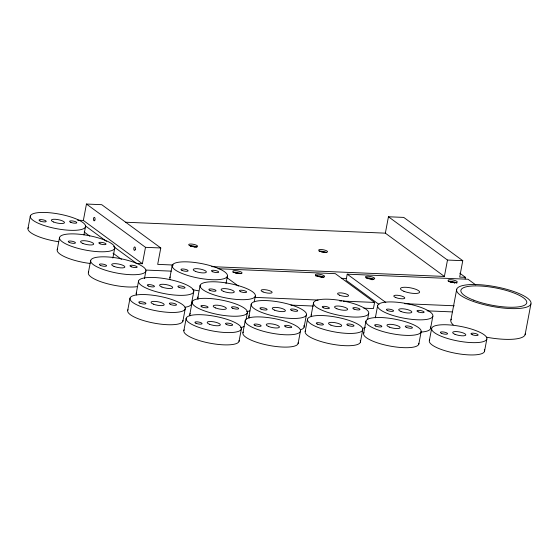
<?xml version="1.0" encoding="UTF-8"?>
<svg xmlns="http://www.w3.org/2000/svg" width="559" height="559" viewBox="0 0 559 559"><rect width="100%" height="100%" fill="white"/><g stroke="black" fill="none" stroke-linecap="round" stroke-linejoin="round"><path stroke-width="0.84" d="M27.999 228.331L30.319 216.033M57.221 249.775L59.54 237.477M86.456 204.042L145.494 247.33L142.391 263.722L83.354 220.442L86.456 204.042L101.745 204.692L160.782 247.972L157.687 264.365L173.374 265.029M83.955 234.948L85.506 226.751A28.111 7.421 10.7 0 0 45.768 212.49A28.111 7.421 10.7 0 0 42.463 224.935A28.111 7.421 10.7 0 0 85.506 226.751M88.364 272.715L90.684 260.417M112.862 258.034L114.728 248.196A28.111 7.421 10.7 0 0 74.99 233.935A28.111 7.421 10.7 0 0 71.685 246.379A28.111 7.421 10.7 0 0 114.728 248.196M127.704 310.441L130.03 298.15M136.235 293.335L138.555 281.037M144.474 278.515L145.864 271.136A28.111 7.421 10.7 0 0 106.133 256.874A28.111 7.421 10.7 0 0 102.828 269.319A28.111 7.421 10.7 0 0 145.864 271.136M169.894 277.732L172.221 265.434M182.884 321.159L185.211 308.861A28.111 7.421 10.7 0 0 145.473 294.6A28.111 7.421 10.7 0 0 142.175 307.052A28.111 7.421 10.7 0 0 185.211 308.861M183.862 330.579L186.189 318.281M193.742 291.756A28.111 7.421 10.7 0 1 150.699 289.946A28.111 7.421 10.7 0 1 154.005 277.495A28.111 7.421 10.7 0 1 193.742 291.756L191.416 304.054A28.111 7.421 10.7 0 1 185.022 307.254M189.857 314.228L192.177 301.93M197.809 297.674L200.129 285.376M226.004 283.525L227.401 276.146A28.111 7.421 10.7 0 0 187.663 261.885A28.111 7.421 10.7 0 0 184.365 274.336A28.111 7.421 10.7 0 0 227.401 276.146M239.042 341.29L241.369 328.992A28.111 7.421 10.7 0 0 201.631 314.731A28.111 7.421 10.7 0 0 198.333 327.183A28.111 7.421 10.7 0 0 241.369 328.992M242.927 332.794L245.247 320.496M246.121 319.203L247.357 312.649A28.111 7.421 10.7 0 0 207.627 298.387A28.111 7.421 10.7 0 0 204.321 310.832A28.111 7.421 10.7 0 0 247.357 312.649M248.916 316.443L251.243 304.145M254.226 301.832L255.316 296.095A28.111 7.421 10.7 0 0 215.578 281.834A28.111 7.421 10.7 0 0 212.273 294.279A28.111 7.421 10.7 0 0 255.316 296.095M298.108 343.505L300.428 331.207A28.111 7.421 10.7 0 0 260.697 316.946A28.111 7.421 10.7 0 0 257.392 329.398A28.111 7.421 10.7 0 0 300.428 331.207M304.096 327.162L306.423 314.864A28.111 7.421 10.7 0 0 266.692 300.602A28.111 7.421 10.7 0 0 263.387 313.047A28.111 7.421 10.7 0 0 306.423 314.864M305.207 331.424L307.534 319.126M311.202 315.073L313.522 302.775M475.744 284.901L468.037 279.255L347.237 274.169L346.077 280.311L379.002 304.452M360.387 342.136L362.714 329.838A28.111 7.421 10.7 0 0 322.976 315.576A28.111 7.421 10.7 0 0 319.678 328.028A28.111 7.421 10.7 0 0 362.714 329.838M363.629 333.388L365.949 321.09M367.619 319.231L368.702 313.494A28.111 7.421 10.7 0 0 328.971 299.233A28.111 7.421 10.7 0 0 325.666 311.677A28.111 7.421 10.7 0 0 368.702 313.494M388.449 216.766L447.486 260.054L444.391 276.446L385.354 233.159L388.449 216.766L403.745 217.409L462.775 260.697L459.68 277.089L465.416 277.334L465.123 278.871M218.031 268.725L335.358 273.665L374.586 302.433L373.426 308.575L363.867 308.177M377.667 305.521L375.348 317.819A28.111 7.421 10.7 0 1 375.697 317.1M418.81 344.099L421.13 331.808A28.111 7.421 10.7 0 0 381.399 317.547A28.111 7.421 10.7 0 0 378.094 329.992A28.111 7.421 10.7 0 0 421.13 331.808M430.528 328.538L432.848 316.24A28.111 7.421 10.7 0 0 393.117 301.979A28.111 7.421 10.7 0 0 389.812 314.431A28.111 7.421 10.7 0 0 432.848 316.24M429.34 340.634L431.66 328.336M450.91 319.958L456.724 289.22M484.52 351.352L486.84 339.054A28.111 7.421 10.7 0 0 447.109 324.793A28.111 7.421 10.7 0 0 443.804 337.238A28.111 7.421 10.7 0 0 486.84 339.054M525.111 334.673L530.917 303.935A37.844 9.985 10.7 0 0 477.973 284.615A37.844 9.985 10.7 0 0 472.565 301.182A37.844 9.985 10.7 0 0 530.917 303.935M77.624 220.197L83.354 220.442M125.663 222.223L385.354 233.159M145.494 247.33L160.782 247.972M447.486 260.054L462.775 260.697M142.391 263.722L136.662 263.485L113.47 246.477M211.714 266.643L444.391 276.446M145.962 270.074L171.25 271.136M341.297 278.298L346.531 278.522M254.659 297.374L318.099 300.05M339.823 300.966L341.563 301.035M343.303 301.112L374.586 302.433M404.723 303.698L454.257 305.787M290.869 305.102L313.459 306.053M427.02 310.839L452.224 311.901M459.791 273.211L465.416 277.334M347.237 274.169L385.773 302.419M226.465 277.306L238.379 286.04M85.352 225.864L106.441 241.327M84.192 232.013L89.817 236.136M113.009 253.143L121.443 259.327M198.473 290.792A28.111 7.421 10.7 0 1 192.701 289.674M170.104 279.339A28.111 7.421 10.7 0 1 170.243 277.005M525.243 333.786A37.844 9.985 10.7 0 1 486.554 337.203M453.23 324.842A37.844 9.985 10.7 0 1 451.344 319.133M249.831 310.846A28.111 7.421 10.7 0 1 246.603 311.594M198.019 299.282A28.111 7.421 10.7 0 1 198.159 296.948M430.318 326.924A28.111 7.421 10.7 0 1 420.731 332.074M365.383 327.169A28.111 7.421 10.7 0 1 363.224 328.252M311.405 316.687A28.111 7.421 10.7 0 1 311.552 314.354M303.893 325.548A28.111 7.421 10.7 0 1 300.938 329.621M249.125 318.057A28.111 7.421 10.7 0 1 249.272 315.723M484.311 349.738A28.111 7.421 10.7 0 1 456.465 353.449A28.111 7.421 10.7 0 1 429.689 339.914M418.859 343.324A28.111 7.421 10.7 0 1 389.309 345.93A28.111 7.421 10.7 0 1 363.979 332.661M360.185 340.529A28.111 7.421 10.7 0 1 332.339 344.239A28.111 7.421 10.7 0 1 305.556 330.697M58.744 241.733A28.111 7.421 10.7 0 1 28.348 227.611M90.111 263.464A28.111 7.421 10.7 0 1 57.57 249.055M137.151 286.634A28.111 7.421 10.7 0 1 104.288 282.861A28.111 7.421 10.7 0 1 88.713 271.995M136.438 294.949A28.111 7.421 10.7 0 1 136.585 292.616M244.038 326.323A28.111 7.421 10.7 0 1 240.384 327.819M190.06 315.842A28.111 7.421 10.7 0 1 190.207 313.508M298.157 342.73A28.111 7.421 10.7 0 1 268.606 345.336A28.111 7.421 10.7 0 1 243.277 332.067M182.933 320.377A28.111 7.421 10.7 0 1 153.39 322.99A28.111 7.421 10.7 0 1 128.053 309.721M239.091 340.515A28.111 7.421 10.7 0 1 209.548 343.121A28.111 7.421 10.7 0 1 184.211 329.852M317.603 276.579A2.376 0.629 10.7 0 1 320.076 276.684A2.376 0.629 10.7 0 1 321.984 277.557M315.535 275.915A4.758 1.258 10.7 0 1 319.748 275.978A4.758 1.258 10.7 0 1 323.871 277.418M235.618 273.085A2.159 0.573 10.7 0 1 238.63 273.624M232.963 272.436A4.758 1.258 10.7 0 1 240.929 273.7M450.128 282.239A2.376 0.629 10.7 0 1 452.727 282.267A2.376 0.629 10.7 0 1 454.691 283.238M367.71 278.689A2.376 0.629 10.7 0 1 371.462 279.2M372.098 279.668A2.376 0.629 10.7 0 1 372.084 279.863M366.04 277.928A4.758 1.258 10.7 0 1 373.608 279.29M448.213 281.505A4.758 1.258 10.7 0 1 452.797 281.638A4.758 1.258 10.7 0 1 456.822 283.238M190.898 246.407A2.376 0.629 10.7 0 1 193.309 246.561A2.376 0.629 10.7 0 1 195.14 247.385M321.278 251.829A2.376 0.629 10.7 0 1 324.583 252.472M189.906 245.674A4.542 1.195 10.7 0 1 196.859 247.274M319.112 251.25A4.542 1.195 10.7 0 1 326.183 252.368M195.573 271.422A6.701 1.768 10.7 0 0 206.306 272.24A6.701 1.768 10.7 0 0 197.551 268.704A6.701 1.768 10.7 0 0 195.573 271.422M181.996 270.409A3.675 0.971 10.7 0 0 188.027 271.003A3.675 0.971 10.7 0 0 183.534 269.026A3.675 0.971 10.7 0 0 181.996 270.409M212.776 271.786A3.675 0.971 10.7 0 0 218.66 272.226A3.675 0.971 10.7 0 0 213.859 270.29A3.675 0.971 10.7 0 0 212.776 271.786M473.801 300.211A33.519 8.846 10.7 0 0 526.522 303.467A33.519 8.846 10.7 0 0 481.138 286.054A33.519 8.846 10.7 0 0 473.801 300.211M223.488 291.372A6.701 1.768 10.7 0 0 234.221 292.182A6.701 1.768 10.7 0 0 225.466 288.647A6.701 1.768 10.7 0 0 223.488 291.372M209.911 290.359A3.675 0.971 10.7 0 0 215.942 290.946A3.675 0.971 10.7 0 0 211.442 288.968A3.675 0.971 10.7 0 0 209.911 290.359M240.691 291.728A3.675 0.971 10.7 0 0 246.575 292.175A3.675 0.971 10.7 0 0 241.774 290.233A3.675 0.971 10.7 0 0 240.691 291.728M401.027 311.517A6.701 1.768 10.7 0 0 411.752 312.334A6.701 1.768 10.7 0 0 402.997 308.799A6.701 1.768 10.7 0 0 401.027 311.517M387.45 310.504A3.675 0.971 10.7 0 0 393.473 311.097A3.675 0.971 10.7 0 0 388.98 309.12A3.675 0.971 10.7 0 0 387.45 310.504M418.23 311.873A3.675 0.971 10.7 0 0 424.113 312.32A3.675 0.971 10.7 0 0 419.313 310.385A3.675 0.971 10.7 0 0 418.23 311.873M354.085 309.127A3.675 0.971 10.7 0 0 359.968 309.574A3.675 0.971 10.7 0 0 355.168 307.639A3.675 0.971 10.7 0 0 354.085 309.127M336.881 308.771A6.701 1.768 10.7 0 0 347.607 309.588A6.701 1.768 10.7 0 0 338.852 306.053A6.701 1.768 10.7 0 0 336.881 308.771M323.305 307.757A3.675 0.971 10.7 0 0 329.328 308.344A3.675 0.971 10.7 0 0 324.835 306.367A3.675 0.971 10.7 0 0 323.305 307.757M274.595 310.14A6.701 1.768 10.7 0 0 285.328 310.958A6.701 1.768 10.7 0 0 276.572 307.422A6.701 1.768 10.7 0 0 274.595 310.14M261.025 309.127A3.675 0.971 10.7 0 0 267.048 309.714A3.675 0.971 10.7 0 0 262.555 307.736A3.675 0.971 10.7 0 0 261.025 309.127M291.798 310.497A3.675 0.971 10.7 0 0 297.688 310.944A3.675 0.971 10.7 0 0 292.881 309.008A3.675 0.971 10.7 0 0 291.798 310.497M455.019 334.331A6.701 1.768 10.7 0 0 465.745 335.141A6.701 1.768 10.7 0 0 456.989 331.613A6.701 1.768 10.7 0 0 455.019 334.331M441.442 333.318A3.675 0.971 10.7 0 0 447.466 333.905A3.675 0.971 10.7 0 0 442.973 331.927A3.675 0.971 10.7 0 0 441.442 333.318M472.222 334.687A3.675 0.971 10.7 0 0 478.106 335.134A3.675 0.971 10.7 0 0 473.305 333.199A3.675 0.971 10.7 0 0 472.222 334.687M389.309 327.085A6.701 1.768 10.7 0 0 400.034 327.895A6.701 1.768 10.7 0 0 391.279 324.36A6.701 1.768 10.7 0 0 389.309 327.085M375.732 326.072A3.675 0.971 10.7 0 0 381.755 326.659A3.675 0.971 10.7 0 0 377.262 324.681A3.675 0.971 10.7 0 0 375.732 326.072M406.512 327.441A3.675 0.971 10.7 0 0 412.395 327.888A3.675 0.971 10.7 0 0 407.595 325.946A3.675 0.971 10.7 0 0 406.512 327.441M330.886 325.121A6.701 1.768 10.7 0 0 341.619 325.932A6.701 1.768 10.7 0 0 332.864 322.396A6.701 1.768 10.7 0 0 330.886 325.121M317.309 324.101A3.675 0.971 10.7 0 0 323.34 324.695A3.675 0.971 10.7 0 0 318.847 322.718A3.675 0.971 10.7 0 0 317.309 324.101M348.089 325.478A3.675 0.971 10.7 0 0 353.973 325.925A3.675 0.971 10.7 0 0 349.172 323.982A3.675 0.971 10.7 0 0 348.089 325.478M40.101 221.015A3.675 0.971 10.7 0 0 46.131 221.602A3.675 0.971 10.7 0 0 41.632 219.624A3.675 0.971 10.7 0 0 40.101 221.015M70.881 222.384A3.675 0.971 10.7 0 0 76.765 222.831A3.675 0.971 10.7 0 0 71.964 220.896A3.675 0.971 10.7 0 0 70.881 222.384M53.678 222.028A6.701 1.768 10.7 0 0 64.411 222.845A6.701 1.768 10.7 0 0 55.648 219.31A6.701 1.768 10.7 0 0 53.678 222.028M69.323 242.459A3.675 0.971 10.7 0 0 75.353 243.046A3.675 0.971 10.7 0 0 70.853 241.069A3.675 0.971 10.7 0 0 69.323 242.459M100.103 243.829A3.675 0.971 10.7 0 0 105.986 244.276A3.675 0.971 10.7 0 0 101.186 242.333A3.675 0.971 10.7 0 0 100.103 243.829M82.9 243.472A6.701 1.768 10.7 0 0 93.632 244.283A6.701 1.768 10.7 0 0 84.87 240.747A6.701 1.768 10.7 0 0 82.9 243.472M114.043 266.412A6.701 1.768 10.7 0 0 124.776 267.223A6.701 1.768 10.7 0 0 116.013 263.687A6.701 1.768 10.7 0 0 114.043 266.412M100.466 265.399A3.675 0.971 10.7 0 0 106.49 265.986A3.675 0.971 10.7 0 0 101.997 264.009A3.675 0.971 10.7 0 0 100.466 265.399M131.246 266.769A3.675 0.971 10.7 0 0 137.13 267.216A3.675 0.971 10.7 0 0 132.329 265.273A3.675 0.971 10.7 0 0 131.246 266.769M161.914 287.033A6.701 1.768 10.7 0 0 172.647 287.85A6.701 1.768 10.7 0 0 163.885 284.314A6.701 1.768 10.7 0 0 161.914 287.033M148.338 286.019A3.675 0.971 10.7 0 0 154.368 286.613A3.675 0.971 10.7 0 0 149.868 284.636A3.675 0.971 10.7 0 0 148.338 286.019M179.118 287.389A3.675 0.971 10.7 0 0 185.001 287.836A3.675 0.971 10.7 0 0 180.201 285.901A3.675 0.971 10.7 0 0 179.118 287.389M215.536 307.925A6.701 1.768 10.7 0 0 226.262 308.743A6.701 1.768 10.7 0 0 217.507 305.207A6.701 1.768 10.7 0 0 215.536 307.925M201.96 306.912A3.675 0.971 10.7 0 0 207.983 307.499A3.675 0.971 10.7 0 0 203.49 305.521A3.675 0.971 10.7 0 0 201.96 306.912M232.74 308.282A3.675 0.971 10.7 0 0 238.623 308.729A3.675 0.971 10.7 0 0 233.823 306.793A3.675 0.971 10.7 0 0 232.74 308.282M268.606 326.491A6.701 1.768 10.7 0 0 279.339 327.301A6.701 1.768 10.7 0 0 270.577 323.766A6.701 1.768 10.7 0 0 268.606 326.491M255.03 325.471A3.675 0.971 10.7 0 0 261.053 326.065A3.675 0.971 10.7 0 0 256.56 324.087A3.675 0.971 10.7 0 0 255.03 325.471M285.81 326.847A3.675 0.971 10.7 0 0 291.693 327.294A3.675 0.971 10.7 0 0 286.893 325.352A3.675 0.971 10.7 0 0 285.81 326.847M153.383 304.138A6.701 1.768 10.7 0 0 164.115 304.955A6.701 1.768 10.7 0 0 155.36 301.42A6.701 1.768 10.7 0 0 153.383 304.138M139.806 303.125A3.675 0.971 10.7 0 0 145.836 303.719A3.675 0.971 10.7 0 0 141.343 301.741A3.675 0.971 10.7 0 0 139.806 303.125M170.586 304.494A3.675 0.971 10.7 0 0 176.469 304.941A3.675 0.971 10.7 0 0 171.669 303.006A3.675 0.971 10.7 0 0 170.586 304.494M226.744 324.632A3.675 0.971 10.7 0 0 232.628 325.079A3.675 0.971 10.7 0 0 227.827 323.137A3.675 0.971 10.7 0 0 226.744 324.632M209.541 324.276A6.701 1.768 10.7 0 0 220.274 325.086A6.701 1.768 10.7 0 0 211.519 321.551A6.701 1.768 10.7 0 0 209.541 324.276M195.964 323.256A3.675 0.971 10.7 0 0 201.995 323.85A3.675 0.971 10.7 0 0 197.502 321.872A3.675 0.971 10.7 0 0 195.964 323.256M339.523 295.18A5.625 1.481 10.7 0 0 348.523 295.865A5.625 1.481 10.7 0 0 341.179 292.895A5.625 1.481 10.7 0 0 339.523 295.18M263.072 291.959A5.625 1.481 10.7 0 0 272.072 292.643A5.625 1.481 10.7 0 0 264.728 289.674A5.625 1.481 10.7 0 0 263.072 291.959M234.403 272.568A4.758 1.258 10.7 0 0 242.019 273.148A4.758 1.258 10.7 0 0 235.8 270.64A4.758 1.258 10.7 0 0 234.403 272.568M316.974 276.048A4.758 1.258 10.7 0 0 324.59 276.628A4.758 1.258 10.7 0 0 318.371 274.12A4.758 1.258 10.7 0 0 316.974 276.048M403.905 291.288A9.734 2.564 10.7 0 0 419.481 292.469A9.734 2.564 10.7 0 0 406.77 287.34A9.734 2.564 10.7 0 0 403.905 291.288M395.751 297.549A5.625 1.481 10.7 0 0 404.751 298.233A5.625 1.481 10.7 0 0 397.407 295.264A5.625 1.481 10.7 0 0 395.751 297.549M449.653 281.638A4.758 1.258 10.7 0 0 457.269 282.218A4.758 1.258 10.7 0 0 451.057 279.71A4.758 1.258 10.7 0 0 449.653 281.638M367.081 278.158A4.758 1.258 10.7 0 0 374.698 278.738A4.758 1.258 10.7 0 0 368.486 276.23A4.758 1.258 10.7 0 0 367.081 278.158M320.628 251.515A4.542 1.195 10.7 0 0 327.581 251.802A4.542 1.195 10.7 0 0 321.166 249.503A4.542 1.195 10.7 0 0 320.628 251.515M190.654 246.037A4.542 1.195 10.7 0 0 197.607 246.33A4.542 1.195 10.7 0 0 191.192 244.024A4.542 1.195 10.7 0 0 190.654 246.037M135.243 249.628A1.733 0.804 -87.6 0 0 134.705 246.952A1.733 0.804 -87.6 0 0 133.853 249.447A1.733 0.804 -87.6 0 0 135.243 249.628M94.89 220.043A1.733 0.804 -87.6 0 0 94.352 217.367A1.733 0.804 -87.6 0 0 93.5 219.862A1.733 0.804 -87.6 0 0 94.89 220.043"/></g></svg>
